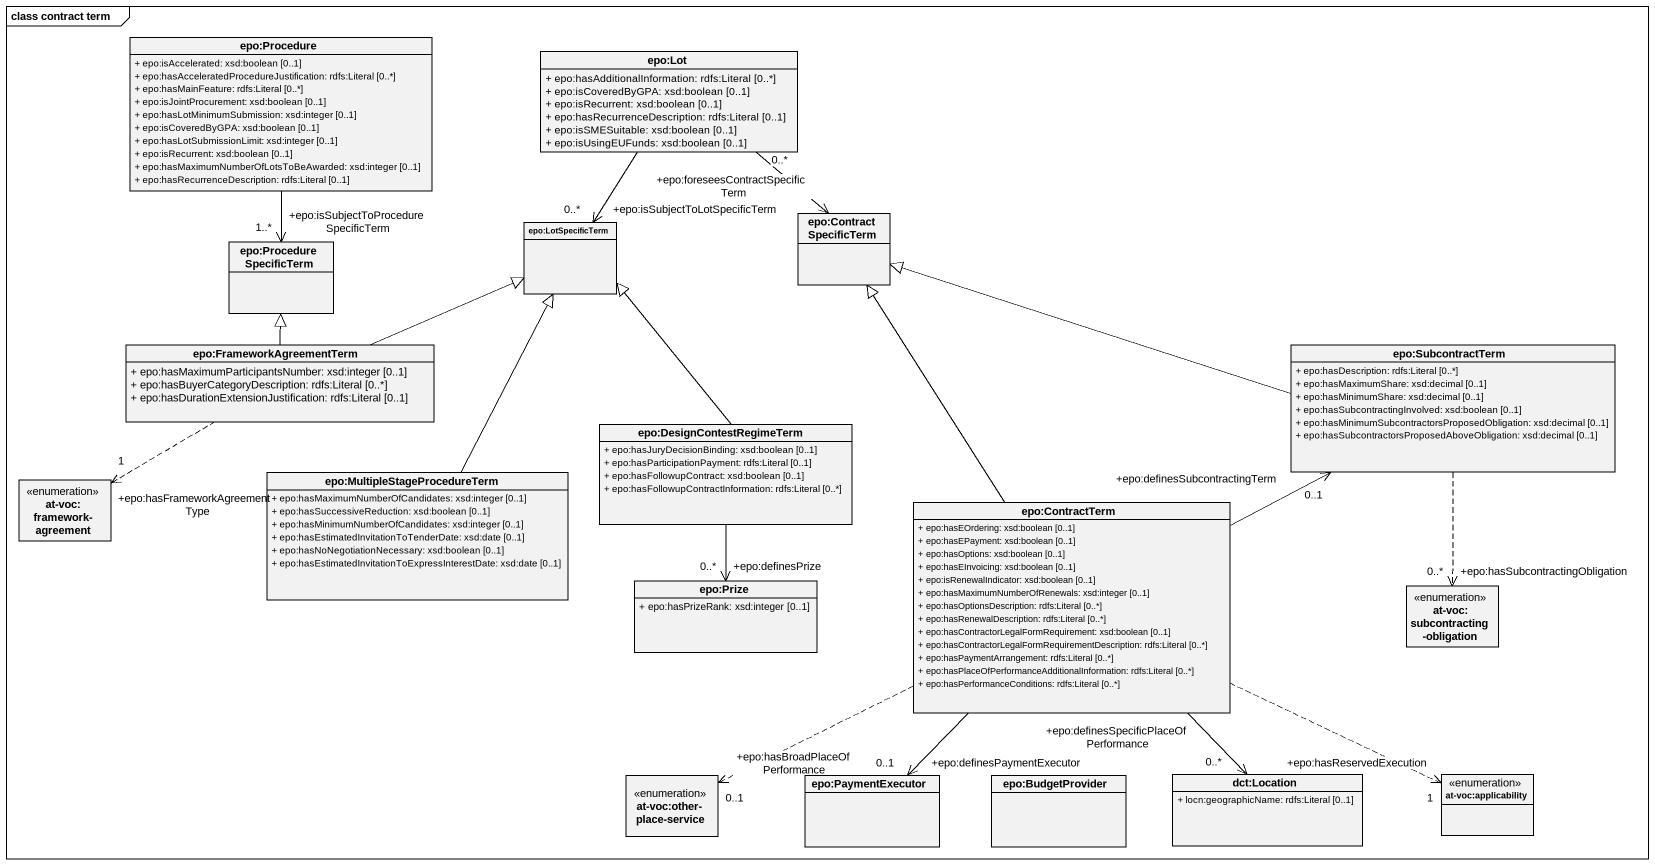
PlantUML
@startuml
mainframe class contract term
hide circle
hide empty members
skinparam classAttributeIconSize 0
class "epo:Procedure" as epo_Procedure {
  + epo:isAccelerated: xsd:boolean [0..1]
  + epo:hasAcceleratedProcedureJustification: rdfs:Literal [0..*]
  + epo:hasMainFeature: rdfs:Literal [0..*]
  + epo:isJointProcurement: xsd:boolean [0..1]
  + epo:hasLotMinimumSubmission: xsd:integer [0..1]
  + epo:isCoveredByGPA: xsd:boolean [0..1]
  + epo:hasLotSubmissionLimit: xsd:integer [0..1]
  + epo:isRecurrent: xsd:boolean [0..1]
  + epo:hasMaximumNumberOfLotsToBeAwarded: xsd:integer [0..1]
  + epo:hasRecurrenceDescription: rdfs:Literal [0..1]
}
class "epo:Lot" as epo_Lot {
  + epo:hasAdditionalInformation: rdfs:Literal [0..*]
  + epo:isCoveredByGPA: xsd:boolean [0..1]
  + epo:isRecurrent: xsd:boolean [0..1]
  + epo:hasRecurrenceDescription: rdfs:Literal [0..1]
  + epo:isSMESuitable: xsd:boolean [0..1]
  + epo:isUsingEUFunds: xsd:boolean [0..1]
}
class "epo:LotSpecificTerm" as epo_LotSpecificTerm
class "epo:ContractSpecificTerm" as epo_ContractSpecificTerm
class "epo:ProcedureSpecificTerm" as epo_ProcedureSpecificTerm
class "epo:FrameworkAgreementTerm" as epo_FrameworkAgreementTerm {
  + epo:hasMaximumParticipantsNumber: xsd:integer [0..1]
  + epo:hasBuyerCategoryDescription: rdfs:Literal [0..*]
  + epo:hasDurationExtensionJustification: rdfs:Literal [0..1]
}
class "epo:SubcontractTerm" as epo_SubcontractTerm {
  + epo:hasDescription: rdfs:Literal [0..*]
  + epo:hasMaximumShare: xsd:decimal [0..1]
  + epo:hasMinimumShare: xsd:decimal [0..1]
  + epo:hasSubcontractingInvolved: xsd:boolean [0..1]
  + epo:hasMinimumSubcontractorsProposedObligation: xsd:decimal [0..1]
  + epo:hasSubcontractorsProposedAboveObligation: xsd:decimal [0..1]
}
class "epo:DesignContestRegimeTerm" as epo_DesignContestRegimeTerm {
  + epo:hasJuryDecisionBinding: xsd:boolean [0..1]
  + epo:hasParticipationPayment: rdfs:Literal [0..1]
  + epo:hasFollowupContract: xsd:boolean [0..1]
  + epo:hasFollowupContractInformation: rdfs:Literal [0..*]
}
enum "at-voc:framework-agreement" as at_voc_framework_agreement
class "epo:MultipleStageProcedureTerm" as epo_MultipleStageProcedureTe {
  + epo:hasMaximumNumberOfCandidates: xsd:integer [0..1]
  + epo:hasSuccessiveReduction: xsd:boolean [0..1]
  + epo:hasMinimumNumberOfCandidates: xsd:integer [0..1]
  + epo:hasEstimatedInvitationToTenderDate: xsd:date [0..1]
  + epo:hasNoNegotiationNecessary: xsd:boolean [0..1]
  + epo:hasEstimatedInvitationToExpressInterestDate: xsd:date [0..1]
}
class "epo:ContractTerm" as epo_ContractTerm {
  + epo:hasEOrdering: xsd:boolean [0..1]
  + epo:hasEPayment: xsd:boolean [0..1]
  + epo:hasOptions: xsd:boolean [0..1]
  + epo:hasEInvoicing: xsd:boolean [0..1]
  + epo:isRenewalIndicator: xsd:boolean [0..1]
  + epo:hasMaximumNumberOfRenewals: xsd:integer [0..1]
  + epo:hasOptionsDescription: rdfs:Literal [0..*]
  + epo:hasRenewalDescription: rdfs:Literal [0..*]
  + epo:hasContractorLegalFormRequirement: xsd:boolean [0..1]
  + epo:hasContractorLegalFormRequirementDescription: rdfs:Literal [0..*]
  + epo:hasPaymentArrangement: rdfs:Literal [0..*]
  + epo:hasPlaceOfPerformanceAdditionalInformation: rdfs:Literal [0..*]
  + epo:hasPerformanceConditions: rdfs:Literal [0..*]
}
class "epo:Prize" as epo_Prize {
  + epo:hasPrizeRank: xsd:integer [0..1]
}
enum "at-voc:subcontracting-obligation" as at_voc_subcontracting
enum "at-voc:other-place-service" as at_voc_other_place_service
class "epo:PaymentExecutor" as epo_PaymentExecutor
class "epo:BudgetProvider" as epo_BudgetProvider
class "dct:Location" as dct_Location {
  + locn:geographicName: rdfs:Literal [0..1]
}
enum "at-voc:applicability" as at_voc_applicability
epo_Procedure --> "+epo:isSubjectToProcedureSpecificTerm\n1..*" epo_ProcedureSpecificTerm
epo_Lot --> "+epo:isSubjectToLotSpecificTerm\n0..*" epo_LotSpecificTerm
epo_Lot --> "+epo:foreseesContractSpecificTerm\n0..*" epo_ContractSpecificTerm
epo_FrameworkAgreementTerm -right-|> epo_LotSpecificTerm
epo_FrameworkAgreementTerm -up-|> epo_ProcedureSpecificTerm
epo_FrameworkAgreementTerm .left.> "+epo:hasFrameworkAgreementType\n1" at_voc_framework_agreement
epo_SubcontractTerm -left-|> epo_ContractSpecificTerm
epo_SubcontractTerm ..> "+epo:hasSubcontractingObligation\n0..*" at_voc_subcontracting
epo_DesignContestRegimeTerm -up-|> epo_LotSpecificTerm
epo_DesignContestRegimeTerm --> "+epo:definesPrize\n0..*" epo_Prize
epo_MultipleStageProcedureTe -up-|> epo_LotSpecificTerm
epo_ContractTerm -up-|> epo_ContractSpecificTerm
epo_ContractTerm -right-> "+epo:definesSubcontractingTerm\n0..1" epo_SubcontractTerm
epo_ContractTerm .left.> "+epo:hasBroadPlaceOfPerformance\n0..1" at_voc_other_place_service
epo_ContractTerm --> "+epo:definesPaymentExecutor\n0..1" epo_PaymentExecutor
epo_ContractTerm --> "+epo:definesSpecificPlaceOfPerformance\n0..*" dct_Location
epo_ContractTerm .right.> "+epo:hasReservedExecution\n1" at_voc_applicability
@enduml
